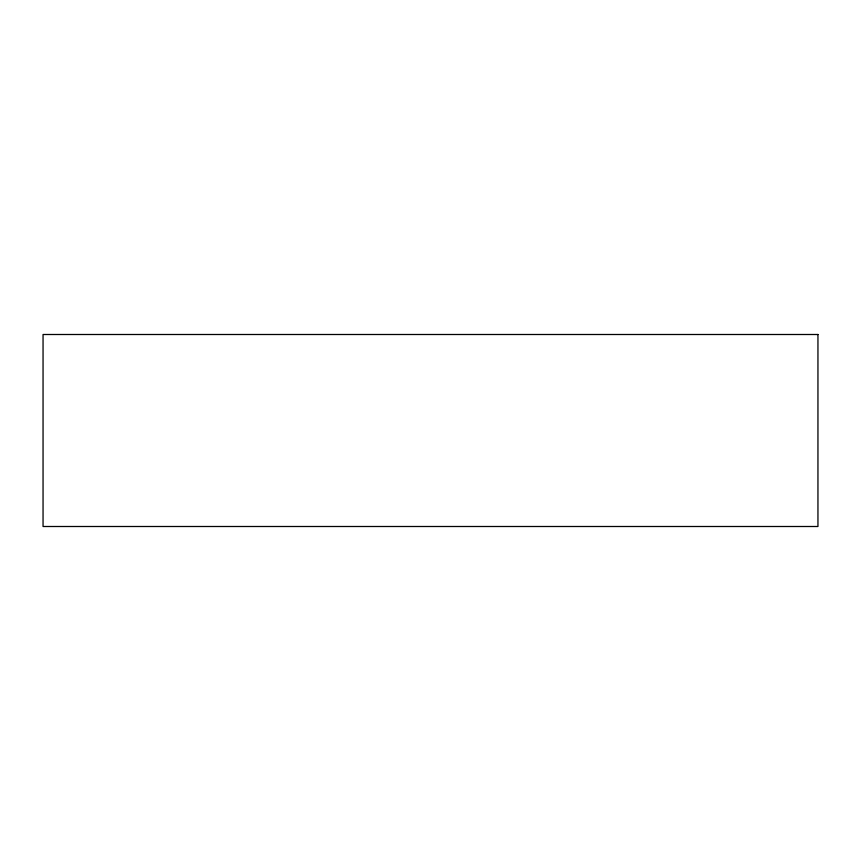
<?xml version="1.0" encoding="UTF-8"?>
<svg xmlns="http://www.w3.org/2000/svg" width="861" height="861" viewBox="0 0 861 861"><rect width="100%" height="100%" fill="white"/><g stroke="black" fill="none" stroke-linecap="round" stroke-linejoin="round"><path stroke-width="1.29" d="M817.95 334.498L43.05 334.498L43.05 526.501L817.95 526.501L817.95 334.498"/></g></svg>
